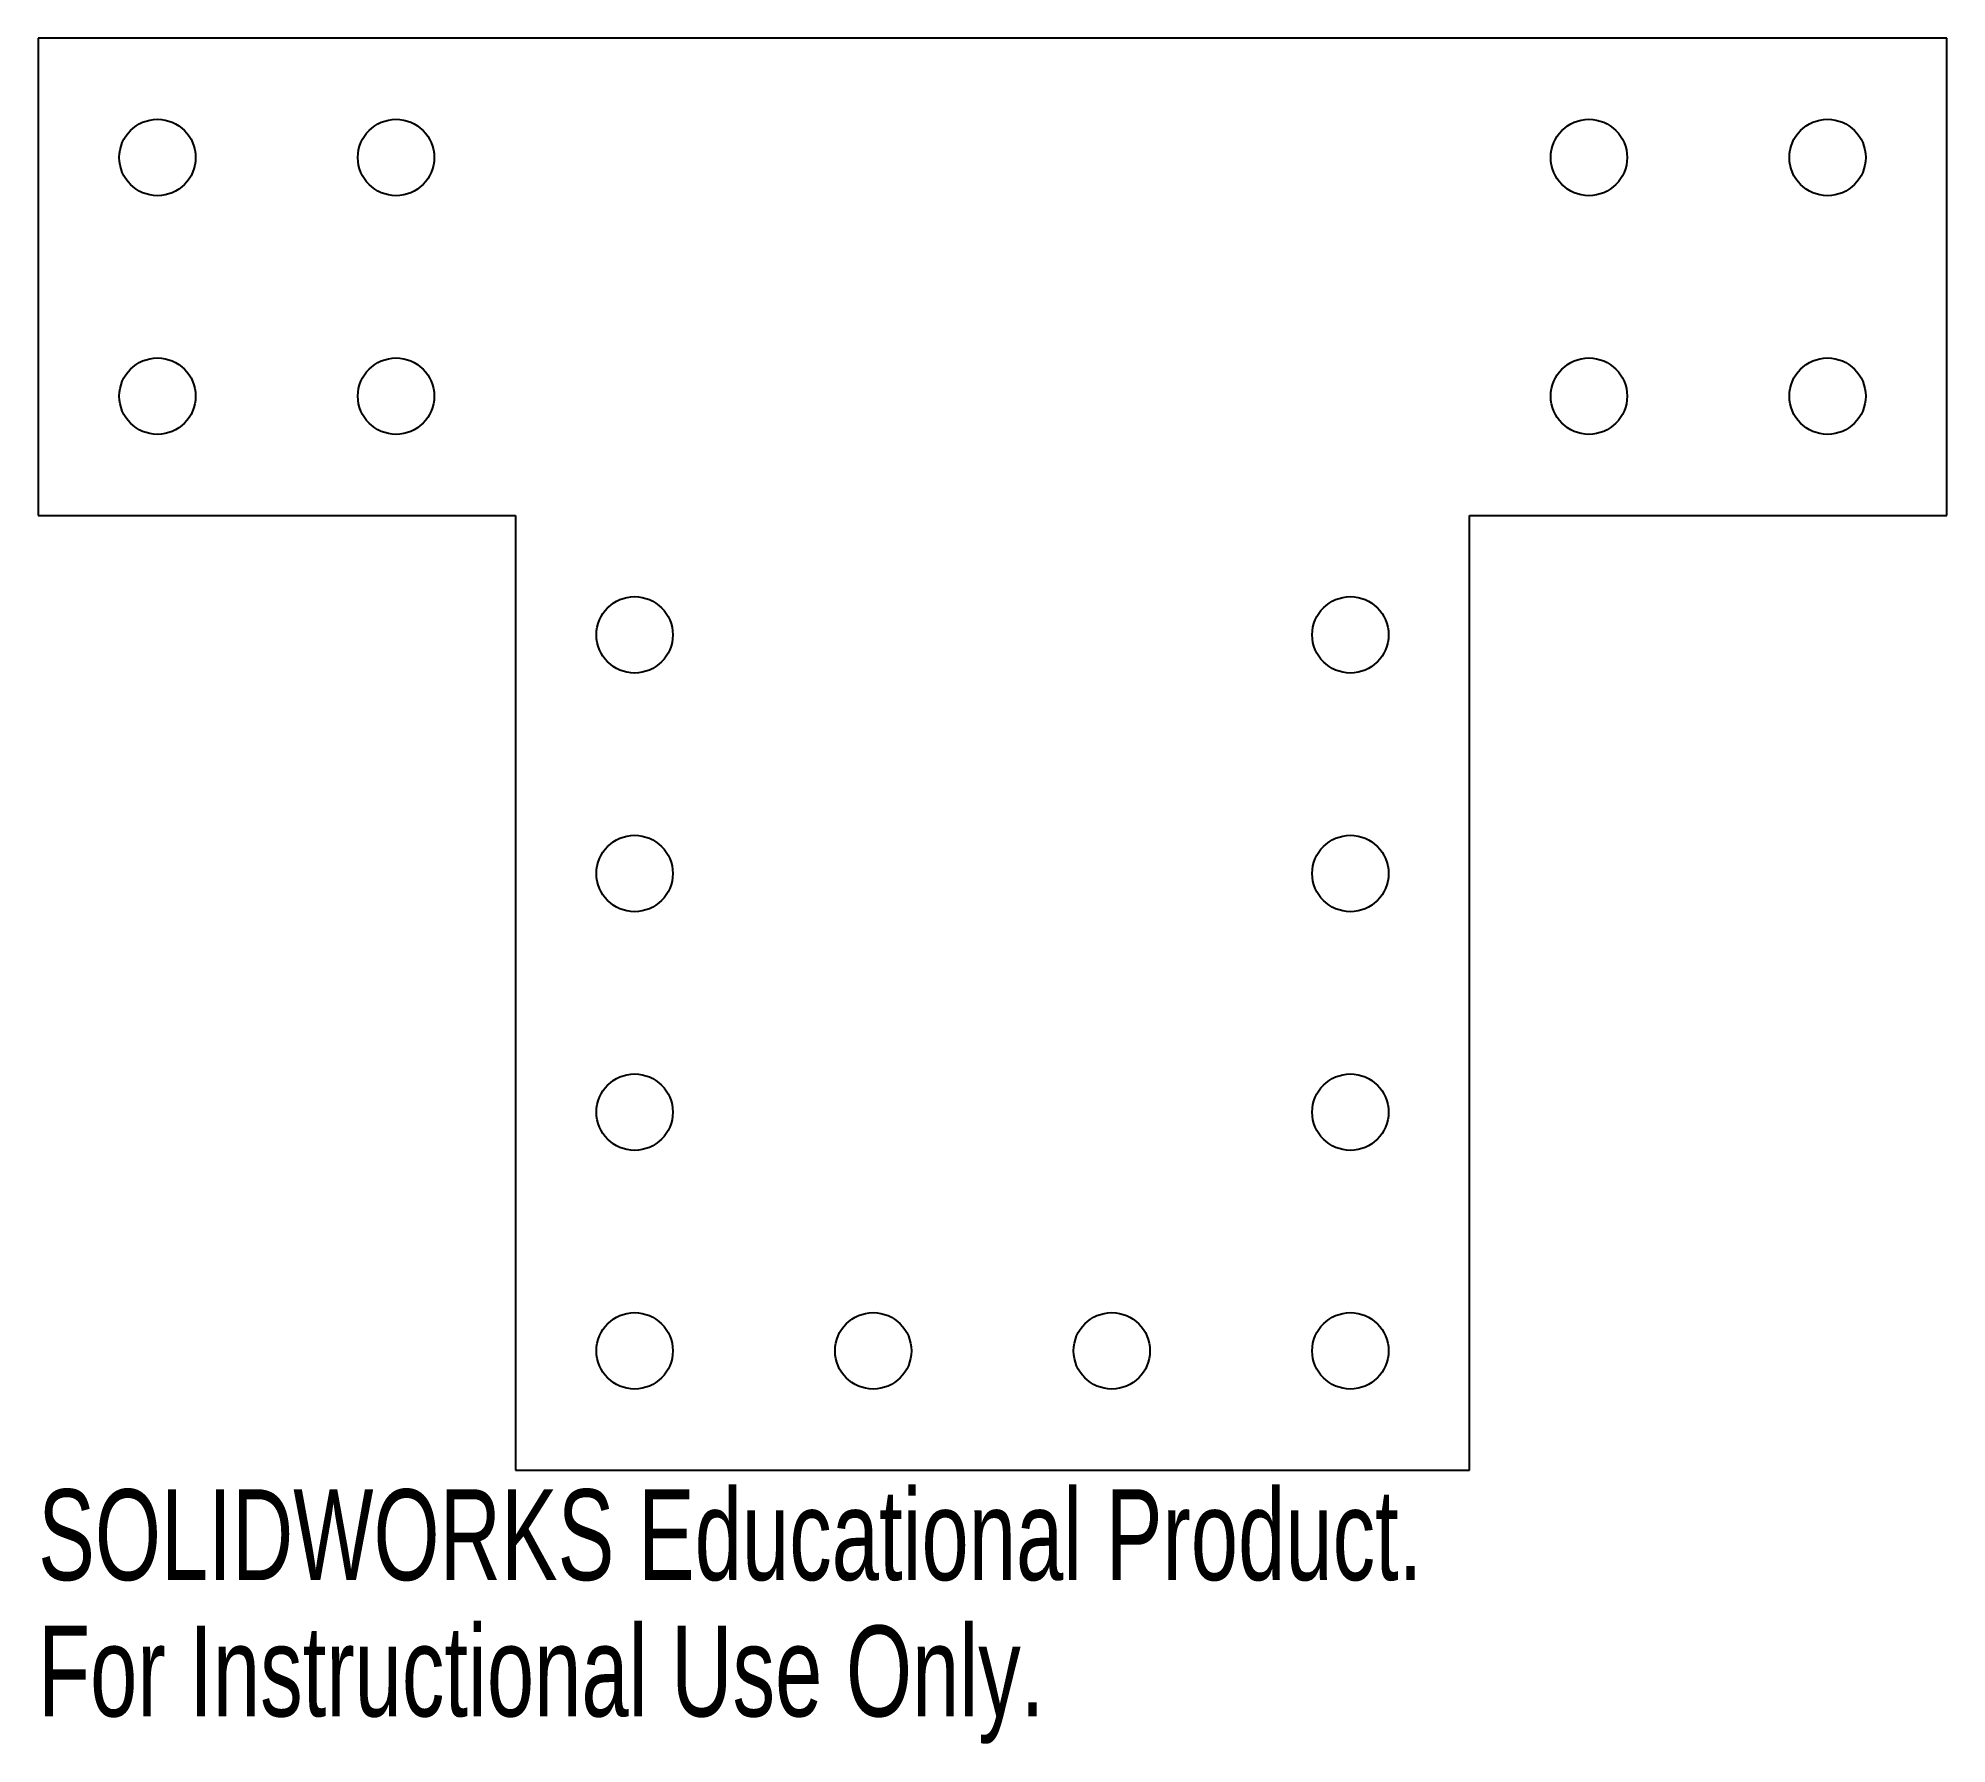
# Model space of a CAD drawing. Header units: inches. Extents: x 0 to 4, y -3.57 to 0.
import ezdxf

# ---------------------------------------------------------------- set-up
doc = ezdxf.new("R2010")
doc.units = ezdxf.units.IN
doc.header["$MEASUREMENT"] = 0
doc.styles.add('SLDTEXTSTYLE0', font='TXT', dxfattribs={"width": 0.7})

msp = doc.modelspace()

# ---------------------------------------------------------------- linework, layer by layer
at = {"color": 7, "linetype": 'Continuous', "lineweight": 25}
for p, q in [((0, 0), (0, -1)), ((4, 0), (0, 0)), ((4, -1), (4, 0)), ((0, -1), (1, -1)), ((1, -1), (1, -3)), ((3, -3), (3, -1)), ((3, -1), (4, -1)), ((1, -3), (3, -3))]:
    msp.add_line(p, q, dxfattribs=at)
for centre in [(0.25, -0.25), (0.75, -0.25), (3.25, -0.25), (3.75, -0.25), (0.25, -0.75), (0.75, -0.75), (3.25, -0.75), (3.75, -0.75), (1.25, -1.25), (2.75, -1.25), (1.25, -1.75), (2.75, -1.75), (1.25, -2.25), (2.75, -2.25), (1.25, -2.75), (1.75, -2.75), (2.25, -2.75), (2.75, -2.75)]:
    msp.add_circle(centre, 0.08, dxfattribs=at)

# ---------------------------------------------------------------- texts
at = {"color": 7, "linetype": 'Continuous', "char_height": 0.1903, "attachment_point": 1, "style": 'SLDTEXTSTYLE0'}
for s, insert in [('SOLIDWORKS Educational Product.', (0, -3.0401)), ('For Instructional Use Only.', (0, -3.3256))]:
    msp.add_mtext(s, dxfattribs=dict(at, insert=insert))

doc.saveas('drawing.dxf')
